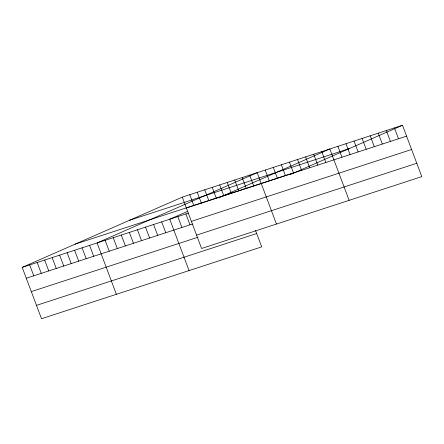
<?xml version="1.0" encoding="UTF-8"?>
<svg xmlns="http://www.w3.org/2000/svg" width="444" height="444" viewBox="0 0 444 444"><rect width="100%" height="100%" fill="white"/><g stroke="black" fill="none" stroke-linecap="round" stroke-linejoin="round"><path stroke-width="0.67" d="M255.522 230.386L261.721 246.875L41.508 318.736L22.2 267.377L182.279 197.125L402.492 125.264L421.8 176.623L201.587 248.485L182.279 197.125M187.751 211.327L169.741 219.231L189.05 270.59M218.37 197.891L329.825 148.979L349.128 200.338M289.838 174.703L402.492 125.264M129.454 220.307L349.667 148.446M75.025 244.189L295.238 172.333M186.369 207.997L406.582 136.136M22.2 267.377L188.378 213.148M191.392 221.356L411.605 149.5M26.285 278.249L192.463 224.02M196.564 235.126L416.777 163.264M31.308 291.608L198.107 237.179M36.486 305.378L256.699 233.516M394.422 127.894L398.507 138.772M386.347 130.53L390.431 141.408M378.271 133.167L382.356 144.039M370.196 135.803L374.281 146.675M362.121 138.439L366.211 149.312M354.046 141.07L358.136 151.948M345.97 143.706L350.061 154.579M337.895 146.342L341.985 157.215M321.75 151.609L325.835 162.487M313.675 154.246L317.76 165.118M305.6 156.882L309.684 167.754M297.524 159.518L301.615 170.391M289.449 162.149L293.54 173.027M281.374 164.785L285.464 175.658M273.304 167.421L277.389 178.294M265.229 170.058L269.314 180.93M276.457 224.054L257.154 172.688L97.075 242.94L116.378 294.305M249.667 175.136L253.752 186.008M242.18 177.578L246.265 188.45M234.693 180.02L238.778 190.892M227.206 182.462L231.291 193.34M219.713 184.904L223.804 195.782M212.226 187.351L216.317 198.224M204.739 189.793L208.83 200.666M197.253 192.235L201.343 203.113M189.766 194.677L193.856 205.555M185.892 213.958L189.982 224.831M177.816 216.594L181.907 227.467M161.672 221.861L165.756 232.739M153.596 224.498L157.681 235.37M145.521 227.134L149.606 238.006M137.446 229.77L141.531 240.642M129.371 232.401L133.461 243.279M121.295 235.037L125.386 245.909M113.22 237.673L117.31 248.546M105.145 240.309L109.235 251.182M89.588 245.388L93.673 256.26M82.096 247.83L86.186 258.702M74.609 250.272L78.699 261.144M67.122 252.714L71.212 263.592M59.635 255.156L63.725 266.034M52.148 257.603L56.238 268.476M44.661 260.045L48.751 270.918M37.174 262.487L41.264 273.365M29.687 264.929L33.777 275.807"/></g></svg>
